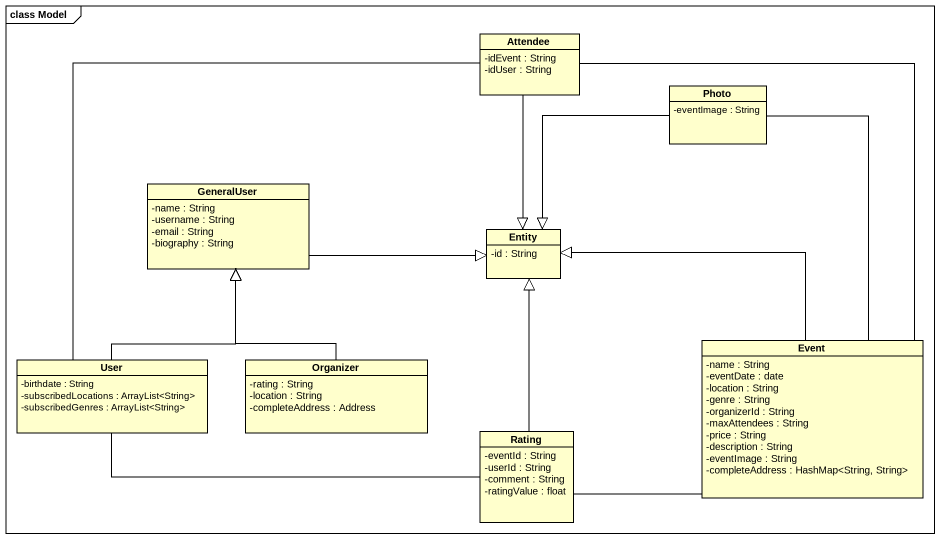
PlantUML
@startuml
mainframe class Model
hide circle
hide empty members
skinparam classAttributeIconSize 0
class Attendee {
  -idEvent : String
  -idUser : String
}
class Photo {
  -eventImage : String
}
class GeneralUser {
  -name : String
  -username : String
  -email : String
  -biography : String
}
class "Entity" as Entity_ {
  -id : String
}
class User {
  -birthdate : String
  -subscribedLocations : ArrayList<String>
  -subscribedGenres : ArrayList<String>
}
class Organizer {
  -rating : String
  -location : String
  -completeAddress : Address
}
class Event {
  -name : String
  -eventDate : date
  -location : String
  -genre : String
  -organizerId : String
  -maxAttendees : String
  -price : String
  -description : String
  -eventImage : String
  -completeAddress : HashMap<String, String>
}
class Rating {
  -eventId : String
  -userId : String
  -comment : String
  -ratingValue : float
}
Attendee --|> Entity_
Attendee -- User
Attendee -- Event
Photo --|> Entity_
Photo -- Event
GeneralUser -right-|> Entity_
User -up-|> GeneralUser
Organizer -up-|> GeneralUser
Event -left-|> Entity_
Rating -up-|> Entity_
Rating -left- User
Rating -right- Event
@enduml
